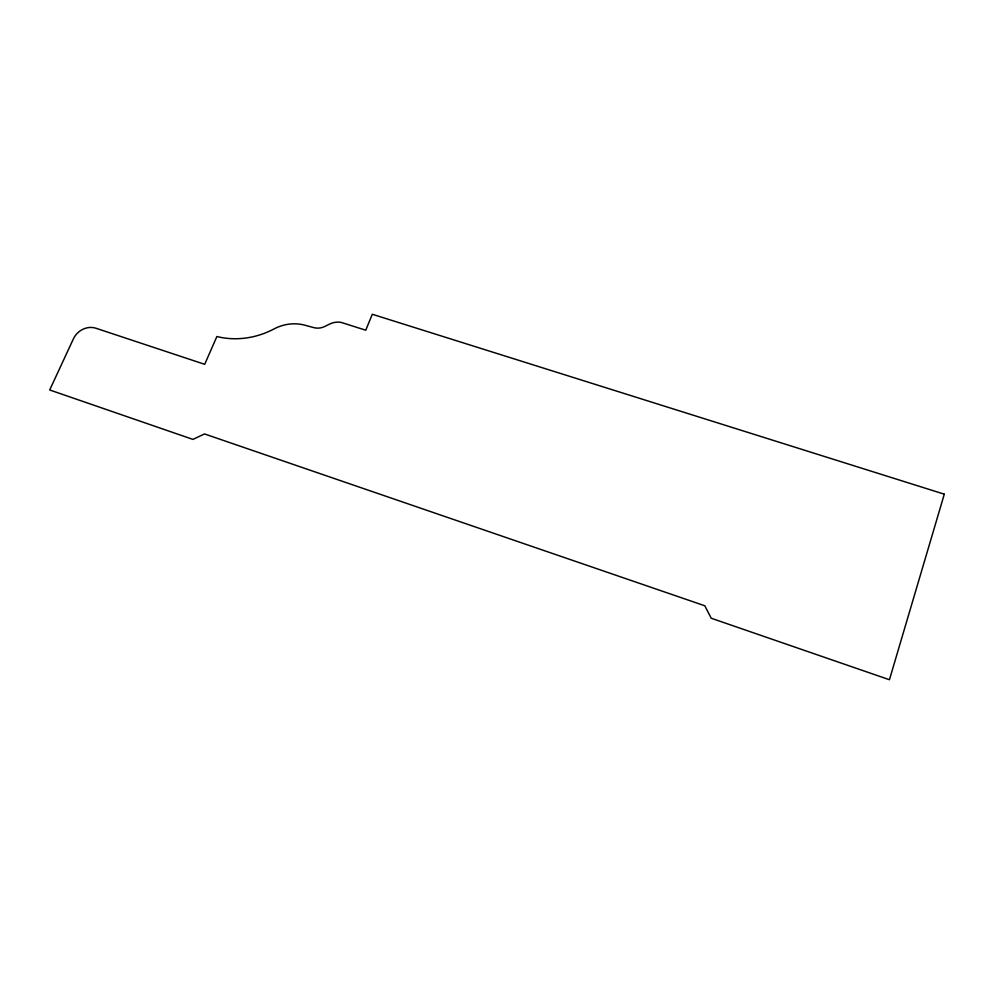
<?xml version="1.0" encoding="UTF-8"?>
<svg xmlns="http://www.w3.org/2000/svg" width="994" height="994" viewBox="0 0 994 994"><rect width="100%" height="100%" fill="white"/><g stroke="black" fill="none" stroke-linecap="round" stroke-linejoin="round"><path stroke-width="1.49" d="M944.3 494.18L889.444 679.734L711.232 618.243L704.808 605.781L204.515 433.943L192.923 439.398L49.7 389.971L73.457 338.755A17.73 15.593 -39.3 0 1 95.909 328.231L204.702 364.326L216.878 336.519A77.11 68.884 -31.1 0 0 273.772 329.064A41.239 37.772 -33 0 1 304.959 325.224L313.682 327.61A15.221 13.879 -29.3 0 0 324.914 326.417L329.511 324.119A17.693 16.252 -29.3 0 1 341.277 322.441L365.755 330.207L372.303 314.266L944.3 494.18"/></g></svg>
